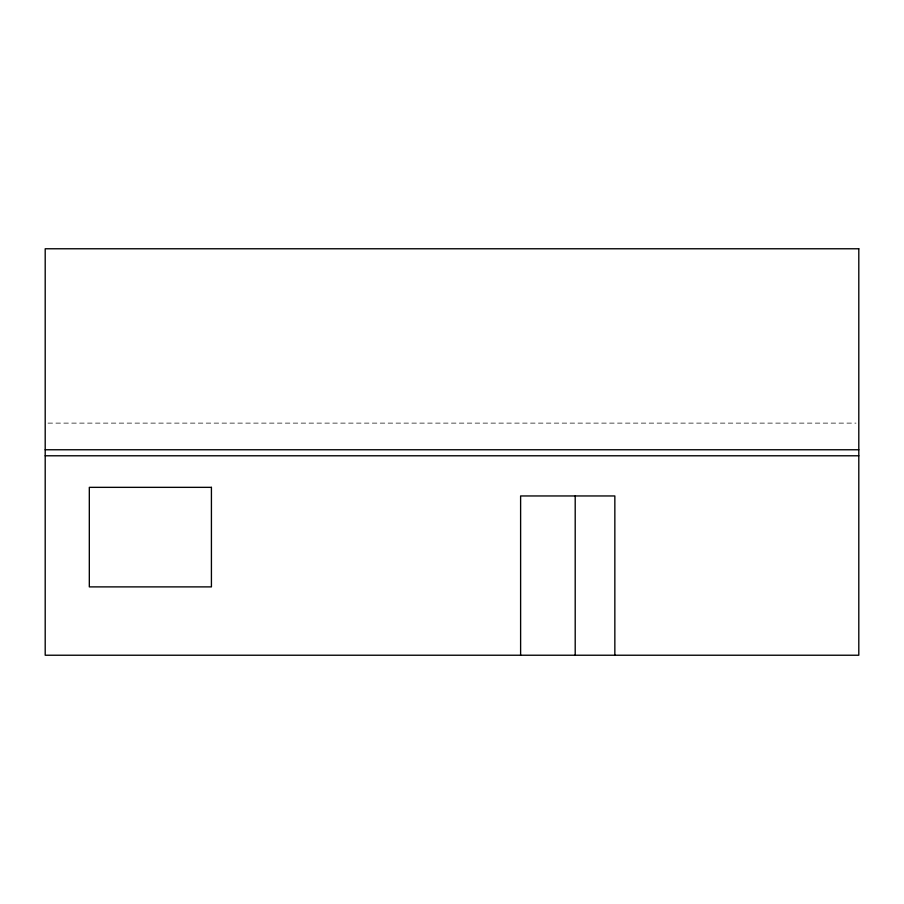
<?xml version="1.0" encoding="UTF-8"?>
<svg xmlns="http://www.w3.org/2000/svg" width="904" height="904" viewBox="0 0 904 904"><rect width="100%" height="100%" fill="white"/><g stroke="black" fill="none" stroke-linecap="round" stroke-linejoin="round"><path stroke-width="0.68" stroke-dasharray="4.52 3.39" d="M48.025 423.117L855.975 423.117"/><path stroke-width="1.36" d="M45.2 449.763L858.8 449.763M45.2 455.785L858.8 455.785M614.844 655.231L614.844 495.957L520.614 495.957L520.614 655.231M575.204 495.957L575.204 655.231M858.8 248.769L45.2 248.769L45.2 655.231L858.8 655.231L858.8 248.769M211.423 487.346L89.315 487.346L89.315 586.888L211.423 586.888L211.423 487.346"/></g></svg>
